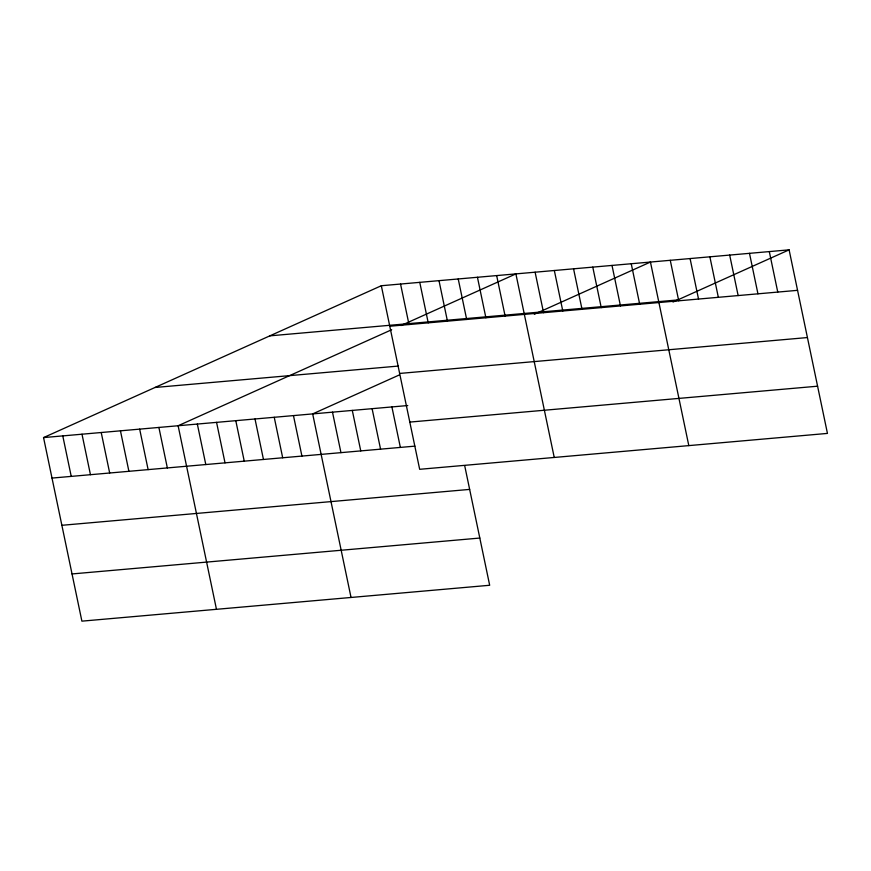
<?xml version="1.0" encoding="UTF-8"?>
<svg xmlns="http://www.w3.org/2000/svg" width="871" height="871" viewBox="0 0 871 871"><rect width="100%" height="100%" fill="white"/><g stroke="black" fill="none" stroke-linecap="round" stroke-linejoin="round"><path stroke-width="1.31" d="M464.722 465.8L489.676 585.268L81.896 621.154L43.55 437.59L381.324 285.732L789.104 249.846L827.45 433.41L419.67 469.306L381.324 285.732M391.667 329.739L178.12 425.745L216.465 609.308M400.943 325.569L515.893 273.897L554.239 457.46M399.375 374.922L312.678 413.899L351.035 597.462M534.348 314.246L650.452 262.051L688.809 445.614M673 302.041L789.104 249.846M269.858 335.847L677.638 299.962M389.783 326.233L797.564 290.337M155.016 387.475L398.515 366.049M399.647 373.441L807.428 337.556M43.55 437.59L407.748 405.538M409.805 422.087L817.586 386.201M52.01 478.081L414.89 446.137M61.874 525.3L469.654 489.404M72.032 573.945L479.812 538.049M769.3 251.588L777.759 292.079M749.485 253.33L757.944 293.821M729.68 255.072L738.14 295.563M709.876 256.814L718.335 297.316M690.072 258.556L698.531 299.058M670.267 260.309L678.727 300.8M631.235 263.739L639.695 304.229M612.008 265.437L620.468 305.928M592.781 267.125L601.24 307.615M573.564 268.812L582.024 309.314M554.337 270.511L562.797 311.001M535.11 272.198L543.569 312.689M496.666 275.584L505.126 316.075M477.439 277.272L485.898 317.773M458.222 278.97L466.682 319.461M438.995 280.658L447.454 321.149M419.768 282.356L428.227 322.847M400.551 284.044L409.011 324.535M391.906 406.931L400.366 447.422M372.102 408.673L380.562 449.164M352.298 410.415L360.757 450.906M332.493 412.157L340.953 452.648M293.462 415.598L301.921 456.088M274.234 417.285L282.694 457.776M255.007 418.973L263.467 459.474M235.791 420.671L244.25 461.162M216.563 422.359L225.023 462.849M197.336 424.057L205.796 464.548M158.892 427.432L167.352 467.934M139.665 429.131L148.124 469.621M120.448 430.818L128.908 471.309M101.221 432.517L109.681 473.007M81.994 434.204L90.453 474.695M62.777 435.903L71.237 476.393"/></g></svg>
